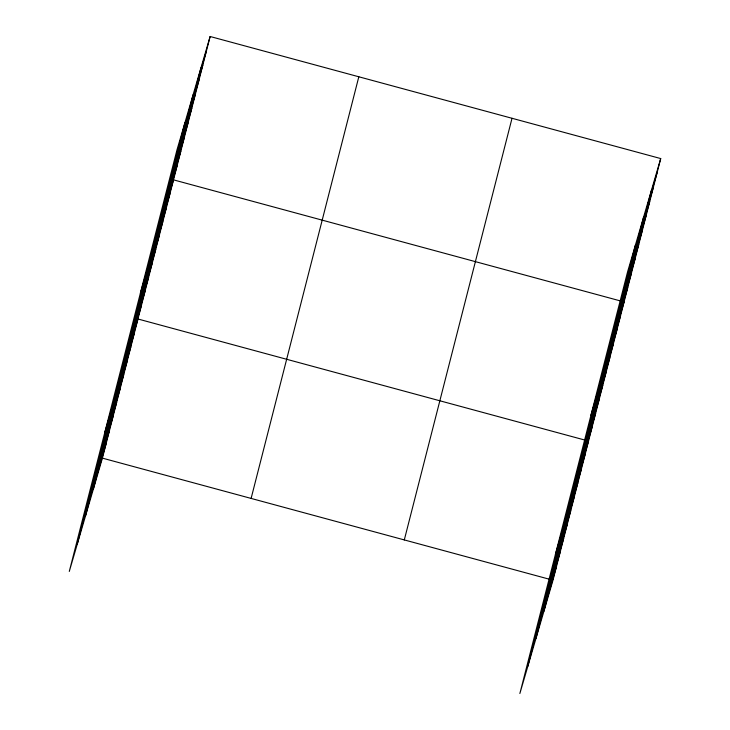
<?xml version="1.0" encoding="UTF-8"?>
<svg xmlns="http://www.w3.org/2000/svg" width="730" height="730" viewBox="0 0 730 730"><rect width="100%" height="100%" fill="white"/><g stroke="black" fill="none" stroke-linecap="round" stroke-linejoin="round"><path stroke-width="1.09" d="M77.216 544.334L184.936 122.686M85.383 516.402L193.103 94.754M93.312 489.292L201.024 67.644M210.13 36.5L177.007 149.796L69.286 571.435L102.419 458.139L210.13 36.5L660.714 158.565L552.993 580.204L519.87 693.5L627.581 271.861L660.714 158.565M251.111 498.426L358.822 76.778M404.301 539.926L512.022 118.278M527.79 666.39L635.511 244.751M535.957 638.458L643.678 216.819M543.886 611.348L651.607 189.709M197.365 81.979L206.471 50.835M193.706 96.323L202.812 65.171M190.037 110.659L199.144 79.506M186.378 124.994L195.485 93.841M182.719 139.33L191.826 108.177M179.051 153.665L188.157 122.512M175.392 168L184.498 136.848M171.732 182.336L180.839 151.183M168.064 196.671L177.171 165.518M140.379 293.159L173.512 179.863L624.086 301.919L590.953 415.215M160.846 224.922L169.953 193.769M157.297 238.838L166.404 207.685M153.738 252.744L162.845 221.601M150.188 266.66L159.295 235.516M146.63 280.576L155.736 249.432M143.08 294.491L152.187 263.348M139.521 308.407L148.628 277.254M135.963 322.322L145.078 291.17M132.413 336.238L141.52 305.085M104.837 432.297L137.97 319.001L585.259 440.172M125.304 364.06L134.411 332.916M121.746 377.976L130.852 346.832M118.196 391.891L127.303 360.748M114.637 405.807L123.744 374.654M111.088 419.723L120.194 388.57M107.529 433.629L116.636 402.486M103.979 447.545L113.086 416.401M100.421 461.46L109.527 430.317M96.862 475.376L105.978 444.232M647.939 204.044L657.046 172.9M644.28 218.379L653.386 187.236M640.611 232.715L649.727 201.571M636.952 247.05L646.059 215.907M633.293 261.386L642.4 230.242M629.625 275.721L638.741 244.577M625.966 290.056L635.073 258.913M622.307 304.392L631.413 273.248M618.639 318.727L627.745 287.584M611.421 346.978L620.536 315.834M607.871 360.894L616.978 329.75M604.312 374.809L613.428 343.666M600.763 388.725L609.869 357.572M597.204 402.641L606.311 371.488M593.654 416.556L602.761 385.404M590.095 430.463L599.202 399.319M586.546 444.378L595.653 413.235M582.987 458.294L592.094 427.15M555.411 554.362L588.544 441.057M575.879 486.125L584.986 454.973M572.32 500.041L581.436 468.888M568.77 513.947L577.877 482.804M565.212 527.863L574.318 496.719M561.662 541.779L570.769 510.635M558.103 555.694L567.21 524.551M554.554 569.61L563.66 538.457M550.995 583.525L560.102 552.373M547.445 597.441L556.552 566.288M102.419 458.139L549.717 579.319"/></g></svg>
